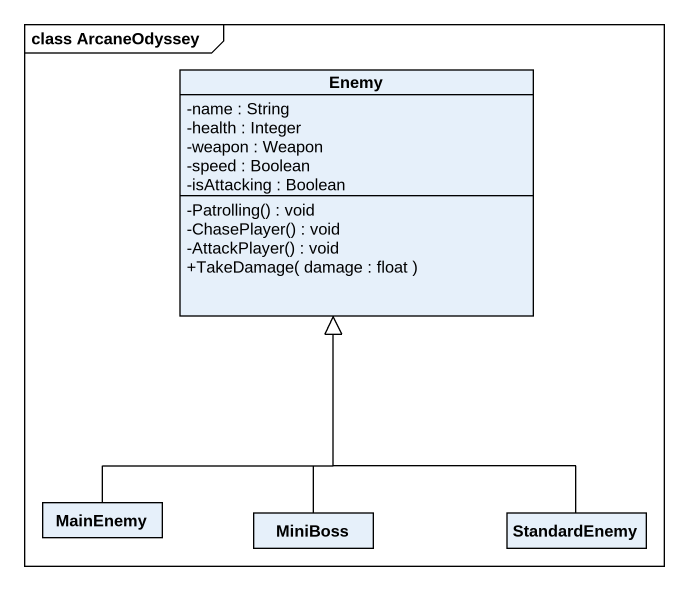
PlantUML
@startuml
mainframe class ArcaneOdyssey
hide circle
hide empty members
skinparam classAttributeIconSize 0
class Enemy {
  -name : String
  -health : Integer
  -weapon : Weapon
  -speed : Boolean
  -isAttacking : Boolean
  -Patrolling() : void
  -ChasePlayer() : void
  -AttackPlayer() : void
  +TakeDamage( damage : float )
}
class MainEnemy
class MiniBoss
class StandardEnemy
MainEnemy -up-|> Enemy
MiniBoss -up-|> Enemy
StandardEnemy -up-|> Enemy
@enduml
